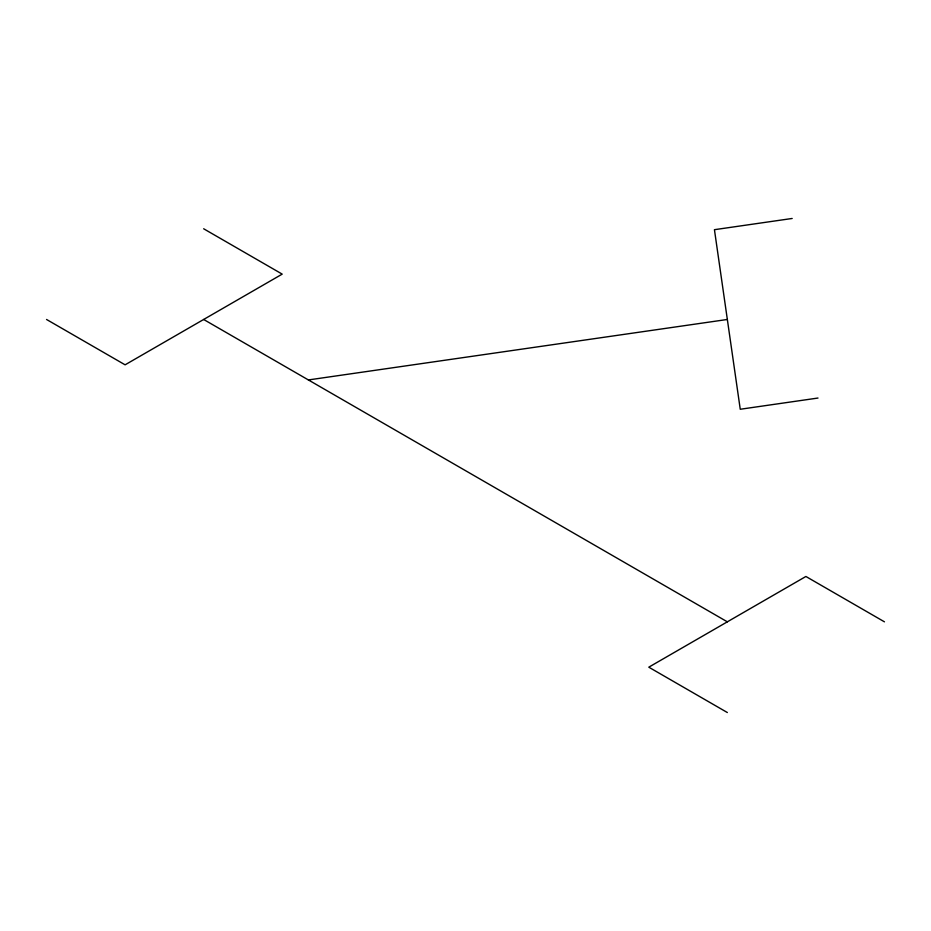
<?xml version="1.0" encoding="UTF-8"?>
<svg xmlns="http://www.w3.org/2000/svg" width="931" height="931" viewBox="0 0 931 931"><rect width="100%" height="100%" fill="white"/><g stroke="black" fill="none" stroke-linecap="round" stroke-linejoin="round"><path stroke-width="1.4" d="M792.176 218.471L714.438 229.689L740.25 409.256L818 398.037M308.394 379.941L727.344 319.473M203.656 228.77L282.209 274.121L125.103 364.824L46.55 319.473M884.45 621.827L805.897 576.475L648.791 667.178L727.344 712.529M203.656 319.473L727.344 621.827"/></g></svg>
